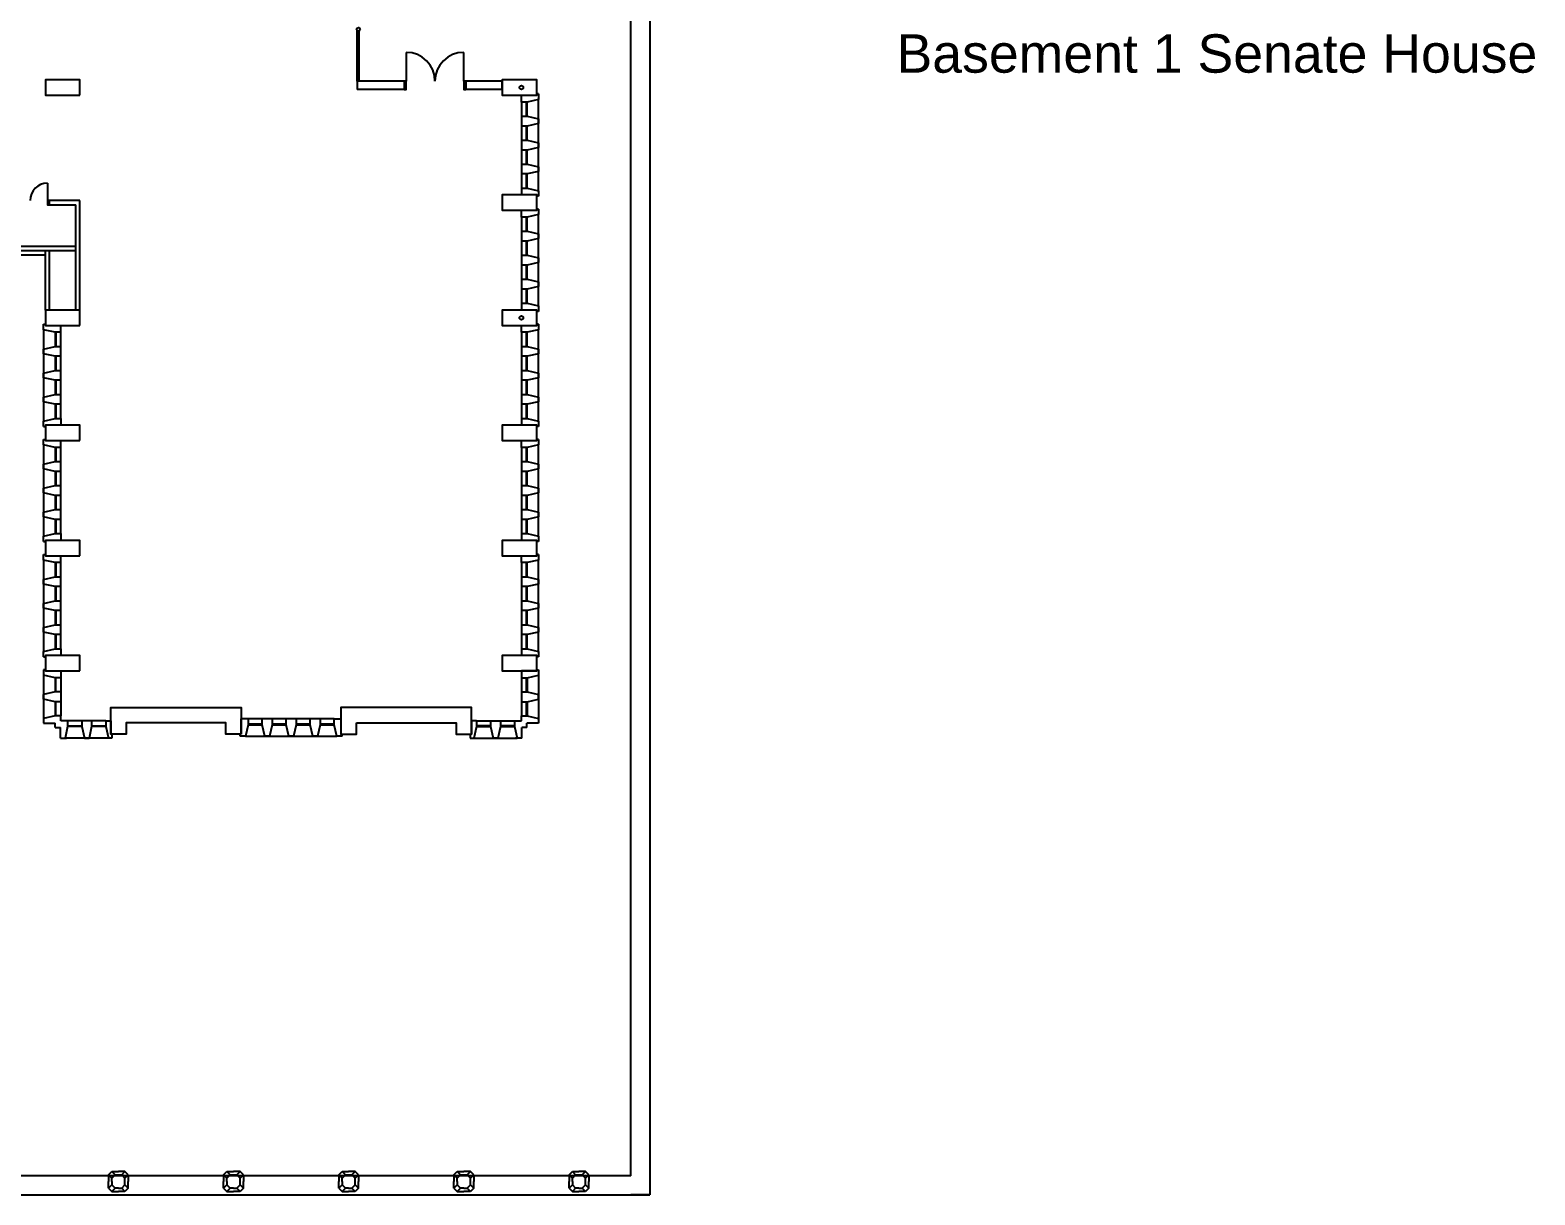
# Model space of a CAD drawing. Header units: millimetres. Extents: x -58291 to 83317, y -24599 to 66926.
# Drawn here: x 32667 to 71873, y -16074 to 14271 of the extents above; entities that cross this region are included whole.
import ezdxf

# ---------------------------------------------------------------- set-up
doc = ezdxf.new("R2010")
doc.units = ezdxf.units.MM
for name, color, linetype in [('Basement 01 - Curtain Walls', 1, 'Continuous'), ('Basement 01 - Doors Windows and Openings', 1, 'Continuous'), ('Basement 01 - General', 1, 'Continuous'), ('Basement 01 - Structural Members', 5, 'Continuous'), ('Basement 01 - Text and Leaders', 1, 'Continuous'), ('Basement 01 - Walls', 3, 'Continuous')]:
    doc.layers.add(name, color=color, linetype=linetype)
doc.styles.add('arial', font='arial.ttf')

msp = doc.modelspace()

# ---------------------------------------------------------------- linework, layer by layer
at = {"layer": 'Basement 01 - Curtain Walls', "color": 3, "linetype": 'Continuous', "lineweight": -3}
for p, q in [((45467, 12397, -4600), (45467, 12576, -4600)), ((45917, 12607, -4600), (45867, 12607, -4600)), ((45917, 12607, -4600), (45917, 12465, -4600)), ((45617, 12397, -4600), (45467, 12397, -4600)), ((45917, 12465, -4600), (45617, 12397, -4600)), ((45467, 12029, -4600), (45617, 12029, -4600)), ((45617, 11772, -4600), (45467, 11772, -4600)), ((45617, 12029, -4600), (45917, 11961, -4600)), ((45917, 11840, -4600), (45617, 11772, -4600)), ((45917, 11961, -4600), (45917, 11840, -4600)), ((45467, 11404, -4600), (45617, 11404, -4600)), ((45617, 11404, -4600), (45917, 11336, -4600)), ((45617, 11147, -4600), (45467, 11147, -4600)), ((45917, 11215, -4600), (45617, 11147, -4600)), ((45917, 11336, -4600), (45917, 11215, -4600)), ((45467, 10779, -4600), (45617, 10779, -4600)), ((45617, 10779, -4600), (45917, 10711, -4600)), ((45917, 10590, -4600), (45617, 10522, -4600)), ((45917, 10711, -4600), (45917, 10590, -4600)), ((45617, 10522, -4600), (45467, 10522, -4600)), ((45467, 10154, -4600), (45467, 9976, -4600)), ((45467, 10154, -4600), (45617, 10154, -4600)), ((45867, 9976, -4600), (45467, 9976, -4600)), ((45617, 10154, -4600), (45917, 10086, -4600)), ((45867, 9944, -4600), (45867, 9976, -4600)), ((45917, 9944, -4600), (45867, 9944, -4600)), ((45917, 10086, -4600), (45917, 9944, -4600)), ((45467, 9397, -4600), (45467, 9576, -4600)), ((45917, 9465, -4600), (45617, 9397, -4600)), ((45917, 9607, -4600), (45867, 9607, -4600)), ((45917, 9607, -4600), (45917, 9465, -4600)), ((45617, 9397, -4600), (45467, 9397, -4600)), ((45467, 9029, -4600), (45617, 9029, -4600)), ((45617, 9029, -4600), (45917, 8961, -4600)), ((45617, 8772, -4600), (45467, 8772, -4600)), ((45917, 8840, -4600), (45617, 8772, -4600)), ((45917, 8961, -4600), (45917, 8840, -4600)), ((45467, 8404, -4600), (45617, 8404, -4600)), ((45617, 8404, -4600), (45917, 8336, -4600)), ((45917, 8336, -4600), (45917, 8215, -4600)), ((45617, 8147, -4600), (45467, 8147, -4600)), ((45917, 8215, -4600), (45617, 8147, -4600)), ((45467, 7779, -4600), (45617, 7779, -4600)), ((45617, 7522, -4600), (45467, 7522, -4600)), ((45617, 7779, -4600), (45917, 7711, -4600)), ((45917, 7590, -4600), (45617, 7522, -4600)), ((45917, 7711, -4600), (45917, 7590, -4600)), ((45467, 7154, -4600), (45467, 6976, -4600)), ((45467, 7154, -4600), (45617, 7154, -4600)), ((45617, 7154, -4600), (45917, 7086, -4600)), ((45917, 7086, -4600), (45917, 6944, -4600)), ((45867, 6976, -4600), (45467, 6976, -4600)), ((45867, 6944, -4600), (45867, 6976, -4600)), ((45917, 6944, -4600), (45867, 6944, -4600)), ((33017, 6465, -4600), (33017, 6607, -4600)), ((33017, 6607, -4600), (33067, 6607, -4600)), ((33317, 6397, -4600), (33017, 6465, -4600)), ((33067, 6607, -4600), (33067, 6576, -4600)), ((33067, 6576, -4600), (33467, 6576, -4600)), ((33467, 6397, -4600), (33317, 6397, -4600)), ((33467, 6397, -4600), (33467, 6576, -4600)), ((45467, 6397, -4600), (45467, 6576, -4600)), ((45617, 6397, -4600), (45467, 6397, -4600)), ((45917, 6465, -4600), (45617, 6397, -4600)), ((45917, 6607, -4600), (45867, 6607, -4600)), ((45917, 6607, -4600), (45917, 6465, -4600)), ((33017, 5961, -4600), (33317, 6029, -4600)), ((33017, 5840, -4600), (33017, 5961, -4600)), ((33317, 6029, -4600), (33467, 6029, -4600)), ((33467, 5772, -4600), (33467, 6029, -4600)), ((45467, 6029, -4600), (45617, 6029, -4600)), ((45617, 6029, -4600), (45917, 5961, -4600)), ((45917, 5961, -4600), (45917, 5840, -4600)), ((33317, 5772, -4600), (33017, 5840, -4600)), ((33467, 5772, -4600), (33317, 5772, -4600)), ((45617, 5772, -4600), (45467, 5772, -4600)), ((45917, 5840, -4600), (45617, 5772, -4600)), ((33017, 5336, -4600), (33317, 5404, -4600)), ((33017, 5215, -4600), (33017, 5336, -4600)), ((33317, 5147, -4600), (33017, 5215, -4600)), ((33317, 5404, -4600), (33467, 5404, -4600)), ((33467, 5147, -4600), (33317, 5147, -4600)), ((33467, 5147, -4600), (33467, 5404, -4600)), ((45467, 5404, -4600), (45617, 5404, -4600)), ((45617, 5147, -4600), (45467, 5147, -4600)), ((45617, 5404, -4600), (45917, 5336, -4600)), ((45917, 5215, -4600), (45617, 5147, -4600)), ((45917, 5336, -4600), (45917, 5215, -4600)), ((33017, 4711, -4600), (33317, 4779, -4600)), ((33017, 4590, -4600), (33017, 4711, -4600)), ((33317, 4779, -4600), (33467, 4779, -4600)), ((33467, 4522, -4600), (33467, 4779, -4600)), ((45467, 4779, -4600), (45617, 4779, -4600)), ((45617, 4779, -4600), (45917, 4711, -4600)), ((45917, 4711, -4600), (45917, 4590, -4600)), ((33317, 4522, -4600), (33017, 4590, -4600)), ((33467, 4522, -4600), (33317, 4522, -4600)), ((45617, 4522, -4600), (45467, 4522, -4600)), ((45917, 4590, -4600), (45617, 4522, -4600)), ((33017, 4086, -4600), (33317, 4154, -4600)), ((33017, 3944, -4600), (33017, 4086, -4600)), ((33017, 3944, -4600), (33067, 3944, -4600)), ((33317, 4154, -4600), (33467, 4154, -4600)), ((33467, 4154, -4600), (33467, 3976, -4600)), ((45467, 4154, -4600), (45617, 4154, -4600)), ((45467, 4154, -4600), (45467, 3976, -4600)), ((45867, 3976, -4600), (45467, 3976, -4600)), ((45617, 4154, -4600), (45917, 4086, -4600)), ((45867, 3944, -4600), (45867, 3976, -4600)), ((45917, 3944, -4600), (45867, 3944, -4600)), ((45917, 4086, -4600), (45917, 3944, -4600)), ((33017, 3465, -4600), (33017, 3607, -4600)), ((33017, 3607, -4600), (33067, 3607, -4600)), ((33067, 3607, -4600), (33067, 3576, -4600)), ((33067, 3576, -4600), (33467, 3576, -4600)), ((33467, 3397, -4600), (33467, 3576, -4600)), ((45467, 3397, -4600), (45467, 3576, -4600)), ((45917, 3607, -4600), (45867, 3607, -4600)), ((45917, 3607, -4600), (45917, 3465, -4600)), ((33317, 3397, -4600), (33017, 3465, -4600)), ((33467, 3397, -4600), (33317, 3397, -4600)), ((45617, 3397, -4600), (45467, 3397, -4600)), ((45917, 3465, -4600), (45617, 3397, -4600)), ((33017, 2961, -4600), (33317, 3029, -4600)), ((33017, 2840, -4600), (33017, 2961, -4600)), ((33317, 2772, -4600), (33017, 2840, -4600)), ((33317, 3029, -4600), (33467, 3029, -4600)), ((33467, 2772, -4600), (33317, 2772, -4600)), ((33467, 2772, -4600), (33467, 3029, -4600)), ((45467, 3029, -4600), (45617, 3029, -4600)), ((45617, 2772, -4600), (45467, 2772, -4600)), ((45617, 3029, -4600), (45917, 2961, -4600)), ((45917, 2840, -4600), (45617, 2772, -4600)), ((45917, 2961, -4600), (45917, 2840, -4600)), ((33017, 2336, -4600), (33317, 2404, -4600)), ((33317, 2404, -4600), (33467, 2404, -4600)), ((33467, 2147, -4600), (33467, 2404, -4600)), ((45467, 2404, -4600), (45617, 2404, -4600)), ((45617, 2404, -4600), (45917, 2336, -4600)), ((33017, 2215, -4600), (33017, 2336, -4600)), ((33317, 2147, -4600), (33017, 2215, -4600)), ((33467, 2147, -4600), (33317, 2147, -4600)), ((45617, 2147, -4600), (45467, 2147, -4600)), ((45917, 2215, -4600), (45617, 2147, -4600)), ((45917, 2336, -4600), (45917, 2215, -4600)), ((33017, 1711, -4600), (33317, 1779, -4600)), ((33017, 1590, -4600), (33017, 1711, -4600)), ((33317, 1522, -4600), (33017, 1590, -4600)), ((33317, 1779, -4600), (33467, 1779, -4600)), ((33467, 1522, -4600), (33467, 1779, -4600)), ((45467, 1779, -4600), (45617, 1779, -4600)), ((45617, 1779, -4600), (45917, 1711, -4600)), ((45917, 1590, -4600), (45617, 1522, -4600)), ((45917, 1711, -4600), (45917, 1590, -4600)), ((33467, 1522, -4600), (33317, 1522, -4600)), ((45617, 1522, -4600), (45467, 1522, -4600)), ((33017, 1086, -4600), (33317, 1154, -4600)), ((33017, 944, -4600), (33017, 1086, -4600)), ((33017, 944, -4600), (33067, 944, -4600)), ((33317, 1154, -4600), (33467, 1154, -4600)), ((33467, 1154, -4600), (33467, 976, -4600)), ((45467, 1154, -4600), (45617, 1154, -4600)), ((45467, 1154, -4600), (45467, 976, -4600)), ((45867, 976, -4600), (45467, 976, -4600)), ((45617, 1154, -4600), (45917, 1086, -4600)), ((45867, 944, -4600), (45867, 976, -4600)), ((45917, 944, -4600), (45867, 944, -4600)), ((45917, 1086, -4600), (45917, 944, -4600)), ((33017, 607, -4600), (33067, 607, -4600)), ((33017, 465, -4600), (33017, 607, -4600)), ((33317, 397, -4600), (33017, 465, -4600)), ((33067, 607, -4600), (33067, 576, -4600)), ((33067, 576, -4600), (33467, 576, -4600)), ((33467, 397, -4600), (33317, 397, -4600)), ((33467, 397, -4600), (33467, 576, -4600)), ((45467, 397, -4600), (45467, 576, -4600)), ((45617, 397, -4600), (45467, 397, -4600)), ((45917, 465, -4600), (45617, 397, -4600)), ((45917, 607, -4600), (45867, 607, -4600)), ((45917, 607, -4600), (45917, 465, -4600)), ((33017, -39, -4600), (33317, 29, -4600)), ((33317, 29, -4600), (33467, 29, -4600)), ((33467, -228, -4600), (33467, 29, -4600)), ((45467, 29, -4600), (45617, 29, -4600)), ((45617, 29, -4600), (45917, -39, -4600)), ((33017, -160, -4600), (33017, -39, -4600)), ((33317, -228, -4600), (33017, -160, -4600)), ((33467, -228, -4600), (33317, -228, -4600)), ((45617, -228, -4600), (45467, -228, -4600)), ((45917, -160, -4600), (45617, -228, -4600)), ((45917, -39, -4600), (45917, -160, -4600)), ((33017, -664, -4600), (33317, -596, -4600)), ((33017, -785, -4600), (33017, -664, -4600)), ((33317, -596, -4600), (33467, -596, -4600)), ((33467, -853, -4600), (33467, -596, -4600)), ((45467, -596, -4600), (45617, -596, -4600)), ((45617, -596, -4600), (45917, -664, -4600)), ((45917, -664, -4600), (45917, -785, -4600)), ((33317, -853, -4600), (33017, -785, -4600)), ((33467, -853, -4600), (33317, -853, -4600)), ((45617, -853, -4600), (45467, -853, -4600)), ((45917, -785, -4600), (45617, -853, -4600)), ((33017, -1289, -4600), (33317, -1221, -4600)), ((33017, -1410, -4600), (33017, -1289, -4600)), ((33317, -1478, -4600), (33017, -1410, -4600)), ((33317, -1221, -4600), (33467, -1221, -4600)), ((33467, -1478, -4600), (33317, -1478, -4600)), ((33467, -1478, -4600), (33467, -1221, -4600)), ((45467, -1221, -4600), (45617, -1221, -4600)), ((45617, -1478, -4600), (45467, -1478, -4600)), ((45617, -1221, -4600), (45917, -1289, -4600)), ((45917, -1410, -4600), (45617, -1478, -4600)), ((45917, -1289, -4600), (45917, -1410, -4600)), ((33017, -1914, -4600), (33317, -1846, -4600)), ((33017, -2056, -4600), (33017, -1914, -4600)), ((33317, -1846, -4600), (33467, -1846, -4600)), ((33467, -1846, -4600), (33467, -2024, -4600)), ((45467, -1846, -4600), (45467, -2024, -4600)), ((45467, -1846, -4600), (45617, -1846, -4600)), ((45617, -1846, -4600), (45917, -1914, -4600)), ((45917, -1914, -4600), (45917, -2056, -4600)), ((33017, -2056, -4600), (33067, -2056, -4600)), ((45867, -2024, -4600), (45467, -2024, -4600)), ((45867, -2056, -4600), (45867, -2024, -4600)), ((45917, -2056, -4600), (45867, -2056, -4600)), ((33017, -2393, -4600), (33017, -2535, -4600)), ((33067, -2393, -4600), (33017, -2393, -4600)), ((33317, -2603, -4600), (33017, -2535, -4600)), ((33467, -2603, -4600), (33317, -2603, -4600)), ((33467, -2424, -4600), (33467, -2603, -4600)), ((45467, -2424, -4600), (45467, -2603, -4600)), ((45467, -2603, -4600), (45617, -2603, -4600)), ((45617, -2603, -4600), (45917, -2535, -4600)), ((45867, -2393, -4600), (45917, -2393, -4600)), ((45917, -2393, -4600), (45917, -2535, -4600)), ((33317, -2971, -4600), (33017, -3039, -4600)), ((33017, -3160, -4600), (33017, -3039, -4600)), ((33467, -2971, -4600), (33317, -2971, -4600)), ((33467, -2971, -4600), (33467, -3228, -4600)), ((45467, -2971, -4600), (45617, -2971, -4600)), ((45467, -2971, -4600), (45467, -3228, -4600)), ((45617, -2971, -4600), (45917, -3039, -4600)), ((45917, -3160, -4600), (45917, -3039, -4600)), ((33317, -3228, -4600), (33017, -3160, -4600)), ((33467, -3228, -4600), (33317, -3228, -4600)), ((45467, -3228, -4600), (45617, -3228, -4600)), ((45617, -3228, -4600), (45917, -3160, -4600)), ((33317, -3596, -4600), (33017, -3664, -4600)), ((33017, -3664, -4600), (33017, -3785, -4600)), ((33017, -3785, -4600), (33324, -3785, -4600)), ((33467, -3596, -4600), (33317, -3596, -4600)), ((33324, -3897, -4600), (33324, -3785, -4600)), ((33324, -3897, -4600), (33457, -3897, -4600)), ((33457, -4174, -4600), (33457, -3897, -4600)), ((33467, -3724, -4600), (33467, -3596, -4600)), ((33646, -3724, -4600), (33467, -3724, -4600)), ((33646, -3874, -4600), (33578, -4174, -4600)), ((33646, -3724, -4600), (33646, -3874, -4600)), ((34014, -3724, -4600), (34014, -3874, -4600)), ((34271, -3724, -4600), (34014, -3724, -4600)), ((34014, -3874, -4600), (34082, -4174, -4600)), ((34271, -3874, -4600), (34203, -4174, -4600)), ((34271, -3724, -4600), (34271, -3874, -4600)), ((34639, -3724, -4600), (34639, -3874, -4600)), ((34639, -3724, -4600), (34767, -3724, -4600)), ((34639, -3874, -4600), (34707, -4174, -4600)), ((34767, -3724, -4600), (34767, -4074, -4600)), ((38167, -4074, -4600), (38167, -3674, -4600)), ((38346, -3674, -4600), (38167, -3674, -4600)), ((38346, -3824, -4600), (38278, -4124, -4600)), ((38346, -3674, -4600), (38346, -3824, -4600)), ((38714, -3824, -4600), (38714, -3674, -4600)), ((38971, -3674, -4600), (38714, -3674, -4600)), ((38782, -4124, -4600), (38714, -3824, -4600)), ((38971, -3824, -4600), (38903, -4124, -4600)), ((38971, -3674, -4600), (38971, -3824, -4600)), ((39339, -3824, -4600), (39339, -3674, -4600)), ((39596, -3674, -4600), (39339, -3674, -4600)), ((39407, -4124, -4600), (39339, -3824, -4600)), ((39596, -3824, -4600), (39528, -4124, -4600)), ((39596, -3674, -4600), (39596, -3824, -4600)), ((40221, -3674, -4600), (39964, -3674, -4600)), ((39964, -3824, -4600), (39964, -3674, -4600)), ((40032, -4124, -4600), (39964, -3824, -4600)), ((40221, -3824, -4600), (40153, -4124, -4600)), ((40221, -3674, -4600), (40221, -3824, -4600)), ((40589, -3824, -4600), (40589, -3674, -4600)), ((40589, -3674, -4600), (40767, -3674, -4600)), ((40657, -4124, -4600), (40589, -3824, -4600)), ((44296, -3724, -4600), (44167, -3724, -4600)), ((44167, -3724, -4600), (44167, -4074, -4600)), ((44296, -3874, -4600), (44228, -4174, -4600)), ((44296, -3724, -4600), (44296, -3874, -4600)), ((44664, -3724, -4600), (44921, -3724, -4600)), ((44664, -3724, -4600), (44664, -3874, -4600)), ((44664, -3874, -4600), (44732, -4174, -4600)), ((44921, -3874, -4600), (44853, -4174, -4600)), ((44921, -3724, -4600), (44921, -3874, -4600)), ((45289, -3724, -4600), (45289, -3874, -4600)), ((45289, -3724, -4600), (45467, -3724, -4600)), ((45289, -3874, -4600), (45357, -4174, -4600)), ((45467, -3596, -4600), (45617, -3596, -4600)), ((45467, -3724, -4600), (45467, -3596, -4600)), ((45478, -4174, -4600), (45478, -3897, -4600)), ((45610, -3897, -4600), (45478, -3897, -4600)), ((45610, -3897, -4600), (45610, -3785, -4600)), ((45917, -3785, -4600), (45610, -3785, -4600)), ((45617, -3596, -4600), (45917, -3664, -4600)), ((45917, -3664, -4600), (45917, -3785, -4600)), ((33457, -4174, -4600), (33617, -4174, -4600)), ((34082, -4174, -4600), (34203, -4174, -4600)), ((34799, -4174, -4600), (34707, -4174, -4600)), ((34799, -4074, -4600), (34767, -4074, -4600)), ((34799, -4074, -4600), (34799, -4174, -4600)), ((38136, -4124, -4600), (38136, -4074, -4600)), ((38136, -4074, -4600), (38167, -4074, -4600)), ((38278, -4124, -4600), (38136, -4124, -4600)), ((38903, -4124, -4600), (38782, -4124, -4600)), ((39528, -4124, -4600), (39407, -4124, -4600)), ((40153, -4124, -4600), (40032, -4124, -4600)), ((40799, -4124, -4600), (40657, -4124, -4600)), ((40799, -4124, -4600), (40799, -4074, -4600)), ((44136, -4074, -4600), (44136, -4174, -4600)), ((44136, -4074, -4600), (44167, -4074, -4600)), ((44136, -4174, -4600), (44228, -4174, -4600)), ((44853, -4174, -4600), (44732, -4174, -4600)), ((45478, -4174, -4600), (45317, -4174, -4600))]:
    msp.add_line(p, q, dxfattribs=at)
at = {"layer": 'Basement 01 - Curtain Walls', "color": 3, "linetype": 'Continuous', "lineweight": -3, "elevation": -4600}
for points in [[(45467, 12576), (45867, 12576), (45867, 12607)], [(45467, 9576), (45867, 9576), (45867, 9607)], [(45467, 6576), (45867, 6576), (45867, 6607)], [(33467, 3976), (33067, 3976), (33067, 3944)], [(45467, 3576), (45867, 3576), (45867, 3607)], [(33467, 976), (33067, 976), (33067, 944)], [(45467, 576), (45867, 576), (45867, 607)], [(33467, -2024), (33067, -2024), (33067, -2056)], [(33067, -2393), (33067, -2424), (33467, -2424)], [(45867, -2393), (45867, -2424), (45467, -2424)], [(40767, -3674), (40767, -4074), (40799, -4074)]]:
    msp.add_lwpolyline(points, dxfattribs=at)
at = {"layer": 'Basement 01 - Doors Windows and Openings', "color": 1, "linetype": 'Continuous', "lineweight": -3}
for p, q in [((41192, 12941, -4600), (41192, 14252, -4600)), ((41242, 12941, -4600), (41242, 14249, -4600)), ((42466, 13691, -4600), (42466, 12941, -4600)), ((43966, 12941, -4600), (43966, 13691, -4600)), ((45467, 12397, -4600), (45467, 10154, -4600)), ((45597, 12029, -4600), (45597, 12397, -4600)), ((45617, 12029, -4600), (45617, 12397, -4600)), ((45917, 10086, -4600), (45917, 12465, -4600)), ((45467, 11772, -4600), (45467, 11404, -4600)), ((45597, 11404, -4600), (45597, 11772, -4600)), ((45617, 11404, -4600), (45617, 11772, -4600)), ((45467, 11147, -4600), (45467, 10779, -4600)), ((45597, 10779, -4600), (45597, 11147, -4600)), ((45617, 10779, -4600), (45617, 11147, -4600)), ((33117, 10281, -4600), (33117, 9831, -4600)), ((45467, 10522, -4600), (45467, 10154, -4600)), ((45597, 10154, -4600), (45597, 10522, -4600)), ((45617, 10154, -4600), (45617, 10522, -4600)), ((45917, 7086, -4600), (45917, 9465, -4600)), ((45467, 9397, -4600), (45467, 7154, -4600)), ((45597, 9029, -4600), (45597, 9397, -4600)), ((45617, 9029, -4600), (45617, 9397, -4600)), ((45467, 8772, -4600), (45467, 8404, -4600)), ((45597, 8404, -4600), (45597, 8772, -4600)), ((45617, 8404, -4600), (45617, 8772, -4600)), ((45467, 8147, -4600), (45467, 7779, -4600)), ((45597, 7779, -4600), (45597, 8147, -4600)), ((45617, 7779, -4600), (45617, 8147, -4600)), ((45467, 7522, -4600), (45467, 7154, -4600)), ((45597, 7154, -4600), (45597, 7522, -4600)), ((45617, 7154, -4600), (45617, 7522, -4600)), ((33017, 6465, -4600), (33017, 4086, -4600)), ((33317, 6397, -4600), (33317, 6029, -4600)), ((33337, 6397, -4600), (33337, 6029, -4600)), ((33467, 4154, -4600), (33467, 6397, -4600)), ((33467, 6029, -4600), (33467, 6397, -4600)), ((45467, 6397, -4600), (45467, 4154, -4600)), ((45597, 6029, -4600), (45597, 6397, -4600)), ((45617, 6029, -4600), (45617, 6397, -4600)), ((45917, 4086, -4600), (45917, 6465, -4600)), ((33317, 5772, -4600), (33317, 5404, -4600)), ((33337, 5772, -4600), (33337, 5404, -4600)), ((33467, 5404, -4600), (33467, 5772, -4600)), ((45467, 5772, -4600), (45467, 5404, -4600)), ((45597, 5404, -4600), (45597, 5772, -4600)), ((45617, 5404, -4600), (45617, 5772, -4600)), ((33317, 5147, -4600), (33317, 4779, -4600)), ((33337, 5147, -4600), (33337, 4779, -4600)), ((33467, 4779, -4600), (33467, 5147, -4600)), ((45467, 5147, -4600), (45467, 4779, -4600)), ((45597, 4779, -4600), (45597, 5147, -4600)), ((45617, 4779, -4600), (45617, 5147, -4600)), ((33317, 4522, -4600), (33317, 4154, -4600)), ((33337, 4522, -4600), (33337, 4154, -4600)), ((45467, 4522, -4600), (45467, 4154, -4600)), ((45597, 4154, -4600), (45597, 4522, -4600)), ((45617, 4154, -4600), (45617, 4522, -4600)), ((33017, 3465, -4600), (33017, 1086, -4600)), ((33317, 3397, -4600), (33317, 3029, -4600)), ((33337, 3397, -4600), (33337, 3029, -4600)), ((33467, 3029, -4600), (33467, 3397, -4600)), ((33467, 1154, -4600), (33467, 3397, -4600)), ((45467, 3397, -4600), (45467, 1154, -4600)), ((45597, 3029, -4600), (45597, 3397, -4600)), ((45617, 3029, -4600), (45617, 3397, -4600)), ((45917, 1086, -4600), (45917, 3465, -4600)), ((33317, 2772, -4600), (33317, 2404, -4600)), ((33337, 2772, -4600), (33337, 2404, -4600)), ((33467, 2404, -4600), (33467, 2772, -4600)), ((45467, 2772, -4600), (45467, 2404, -4600)), ((45597, 2404, -4600), (45597, 2772, -4600)), ((45617, 2404, -4600), (45617, 2772, -4600)), ((33317, 2147, -4600), (33317, 1779, -4600)), ((33337, 2147, -4600), (33337, 1779, -4600)), ((33467, 1779, -4600), (33467, 2147, -4600)), ((45467, 2147, -4600), (45467, 1779, -4600)), ((45597, 1779, -4600), (45597, 2147, -4600)), ((45617, 1779, -4600), (45617, 2147, -4600)), ((33317, 1522, -4600), (33317, 1154, -4600)), ((33337, 1522, -4600), (33337, 1154, -4600)), ((45467, 1522, -4600), (45467, 1154, -4600)), ((45597, 1154, -4600), (45597, 1522, -4600)), ((45617, 1154, -4600), (45617, 1522, -4600)), ((33017, 465, -4600), (33017, -1914, -4600)), ((33317, 397, -4600), (33317, 29, -4600)), ((33337, 397, -4600), (33337, 29, -4600)), ((33467, 29, -4600), (33467, 397, -4600)), ((33467, -1846, -4600), (33467, 397, -4600)), ((45467, 397, -4600), (45467, -1846, -4600)), ((45597, 29, -4600), (45597, 397, -4600)), ((45617, 29, -4600), (45617, 397, -4600)), ((45917, -1914, -4600), (45917, 465, -4600)), ((33317, -228, -4600), (33317, -596, -4600)), ((33337, -228, -4600), (33337, -596, -4600)), ((33467, -596, -4600), (33467, -228, -4600)), ((45467, -228, -4600), (45467, -596, -4600)), ((45597, -596, -4600), (45597, -228, -4600)), ((45617, -596, -4600), (45617, -228, -4600)), ((33317, -853, -4600), (33317, -1221, -4600)), ((33337, -853, -4600), (33337, -1221, -4600)), ((33467, -1221, -4600), (33467, -853, -4600)), ((45467, -853, -4600), (45467, -1221, -4600)), ((45597, -1221, -4600), (45597, -853, -4600)), ((45617, -1221, -4600), (45617, -853, -4600)), ((33317, -1478, -4600), (33317, -1846, -4600)), ((33337, -1478, -4600), (33337, -1846, -4600)), ((45467, -1478, -4600), (45467, -1846, -4600)), ((45597, -1846, -4600), (45597, -1478, -4600)), ((45617, -1846, -4600), (45617, -1478, -4600)), ((33017, -2535, -4600), (33017, -3664, -4600)), ((33317, -2603, -4600), (33317, -2971, -4600)), ((33337, -2971, -4600), (33337, -2603, -4600)), ((33467, -2603, -4600), (33467, -2971, -4600)), ((45467, -2603, -4600), (45467, -2971, -4600)), ((45597, -2971, -4600), (45597, -2603, -4600)), ((45617, -2603, -4600), (45617, -2971, -4600)), ((45917, -2535, -4600), (45917, -3664, -4600)), ((33317, -3228, -4600), (33317, -3596, -4600)), ((33337, -3596, -4600), (33337, -3228, -4600)), ((33467, -3228, -4600), (33467, -3596, -4600)), ((45467, -3228, -4600), (45467, -3596, -4600)), ((45597, -3596, -4600), (45597, -3228, -4600)), ((45617, -3228, -4600), (45617, -3596, -4600)), ((34014, -3724, -4600), (33646, -3724, -4600)), ((33646, -3854, -4600), (34014, -3854, -4600)), ((34014, -3874, -4600), (33646, -3874, -4600)), ((34639, -3724, -4600), (34271, -3724, -4600)), ((34271, -3854, -4600), (34639, -3854, -4600)), ((34639, -3874, -4600), (34271, -3874, -4600)), ((40589, -3674, -4600), (38346, -3674, -4600)), ((38714, -3674, -4600), (38346, -3674, -4600)), ((38346, -3804, -4600), (38714, -3804, -4600)), ((38346, -3824, -4600), (38714, -3824, -4600)), ((39339, -3674, -4600), (38971, -3674, -4600)), ((38971, -3804, -4600), (39339, -3804, -4600)), ((38971, -3824, -4600), (39339, -3824, -4600)), ((39964, -3674, -4600), (39596, -3674, -4600)), ((39596, -3804, -4600), (39964, -3804, -4600)), ((39596, -3824, -4600), (39964, -3824, -4600)), ((40221, -3804, -4600), (40589, -3804, -4600)), ((40221, -3824, -4600), (40589, -3824, -4600)), ((44296, -3724, -4600), (44664, -3724, -4600)), ((44664, -3854, -4600), (44296, -3854, -4600)), ((44296, -3874, -4600), (44664, -3874, -4600)), ((44921, -3724, -4600), (45289, -3724, -4600)), ((45289, -3854, -4600), (44921, -3854, -4600)), ((44921, -3874, -4600), (45289, -3874, -4600)), ((34707, -4174, -4600), (33578, -4174, -4600)), ((38278, -4124, -4600), (40657, -4124, -4600)), ((44228, -4174, -4600), (45357, -4174, -4600))]:
    msp.add_line(p, q, dxfattribs=at)
at = {"layer": 'Basement 01 - Doors Windows and Openings', "color": 1, "linetype": 'Continuous', "lineweight": -3, "elevation": -4600}
for points in [[(42416, 12941), (42416, 12721), (42466, 12721), (42466, 12941), (42416, 12941)], [(43966, 12941), (43966, 12721), (44016, 12721), (44016, 12941), (43966, 12941)], [(33167, 9721), (33167, 9831), (33117, 9831), (33117, 9721), (33167, 9721)]]:
    msp.add_lwpolyline(points, dxfattribs=at)
at = {"layer": 'Basement 01 - Doors Windows and Openings', "color": 1, "linetype": 'Continuous', "lineweight": -3}
msp.add_circle((41219, 14289, -4600), 45.8, dxfattribs=at)
for centre, radius, start, end in [((42466, 12941, -4600), 750, 0, 90), ((43966, 12941, -4600), 750, 90, 180), ((33117, 9831, -4600), 450, 90, 180)]:
    msp.add_arc(centre, radius, start, end, dxfattribs=at)
at = {"layer": 'Basement 01 - General', "color": 2, "linetype": 'Continuous', "lineweight": -3}
for p, q in [((48317, -15574, -4600), (48317, 18926, -4600)), ((48817, 18426, -4600), (48817, -16074, -4600)), ((48317, -15574, -4600), (21617, -15574, -4600)), ((21117, -16074, -4600), (48817, -16074, -4600)), ((48817, -16074, -4600), (48317, -16074, -4600))]:
    msp.add_line(p, q, dxfattribs=at)
at = {"layer": 'Basement 01 - Structural Members', "color": 5, "linetype": 'Continuous', "lineweight": -3}
for p, q in [((34709, -15552, -4600), (34795, -15466, -4600)), ((34709, -15552, -4600), (34709, -15724, -4600)), ((34795, -15638, -4600), (34709, -15552, -4600)), ((34795, -15466, -4600), (34967, -15466, -4600)), ((34881, -15552, -4600), (34795, -15466, -4600)), ((34881, -15552, -4600), (34795, -15638, -4600)), ((34795, -15724, -4600), (34795, -15638, -4600)), ((34881, -15552, -4600), (34967, -15552, -4600)), ((35139, -15466, -4600), (34967, -15466, -4600)), ((34967, -15552, -4600), (35053, -15552, -4600)), ((35053, -15552, -4600), (35139, -15466, -4600)), ((35139, -15638, -4600), (35053, -15552, -4600)), ((35226, -15552, -4600), (35139, -15466, -4600)), ((35139, -15638, -4600), (35226, -15552, -4600)), ((35139, -15724, -4600), (35139, -15638, -4600)), ((35226, -15552, -4600), (35226, -15724, -4600)), ((37709, -15552, -4600), (37795, -15466, -4600)), ((37795, -15638, -4600), (37709, -15552, -4600)), ((37709, -15552, -4600), (37709, -15724, -4600)), ((37795, -15466, -4600), (37967, -15466, -4600)), ((37881, -15552, -4600), (37795, -15466, -4600)), ((37881, -15552, -4600), (37795, -15638, -4600)), ((37795, -15724, -4600), (37795, -15638, -4600)), ((37881, -15552, -4600), (37967, -15552, -4600)), ((38139, -15466, -4600), (37967, -15466, -4600)), ((37967, -15552, -4600), (38053, -15552, -4600)), ((38053, -15552, -4600), (38139, -15466, -4600)), ((38139, -15638, -4600), (38053, -15552, -4600)), ((38226, -15552, -4600), (38139, -15466, -4600)), ((38139, -15638, -4600), (38226, -15552, -4600)), ((38139, -15724, -4600), (38139, -15638, -4600)), ((38226, -15552, -4600), (38226, -15724, -4600)), ((40709, -15552, -4600), (40795, -15466, -4600)), ((40709, -15552, -4600), (40709, -15724, -4600)), ((40795, -15638, -4600), (40709, -15552, -4600)), ((40795, -15466, -4600), (40967, -15466, -4600)), ((40881, -15552, -4600), (40795, -15466, -4600)), ((40881, -15552, -4600), (40795, -15638, -4600)), ((40795, -15724, -4600), (40795, -15638, -4600)), ((40881, -15552, -4600), (40967, -15552, -4600)), ((41139, -15466, -4600), (40967, -15466, -4600)), ((40967, -15552, -4600), (41053, -15552, -4600)), ((41053, -15552, -4600), (41139, -15466, -4600)), ((41139, -15638, -4600), (41053, -15552, -4600)), ((41226, -15552, -4600), (41139, -15466, -4600)), ((41139, -15638, -4600), (41226, -15552, -4600)), ((41139, -15724, -4600), (41139, -15638, -4600)), ((41226, -15552, -4600), (41226, -15724, -4600)), ((43709, -15552, -4600), (43795, -15466, -4600)), ((43795, -15638, -4600), (43709, -15552, -4600)), ((43709, -15552, -4600), (43709, -15724, -4600)), ((43881, -15552, -4600), (43795, -15466, -4600)), ((43795, -15466, -4600), (43967, -15466, -4600)), ((43881, -15552, -4600), (43795, -15638, -4600)), ((43795, -15724, -4600), (43795, -15638, -4600)), ((43881, -15552, -4600), (43967, -15552, -4600)), ((44139, -15466, -4600), (43967, -15466, -4600)), ((43967, -15552, -4600), (44053, -15552, -4600)), ((44053, -15552, -4600), (44139, -15466, -4600)), ((44139, -15638, -4600), (44053, -15552, -4600)), ((44226, -15552, -4600), (44139, -15466, -4600)), ((44139, -15638, -4600), (44226, -15552, -4600)), ((44139, -15724, -4600), (44139, -15638, -4600)), ((44226, -15552, -4600), (44226, -15724, -4600)), ((46709, -15552, -4600), (46795, -15466, -4600)), ((46795, -15638, -4600), (46709, -15552, -4600)), ((46709, -15552, -4600), (46709, -15724, -4600)), ((46795, -15466, -4600), (46967, -15466, -4600)), ((46881, -15552, -4600), (46795, -15466, -4600)), ((46881, -15552, -4600), (46795, -15638, -4600)), ((46795, -15724, -4600), (46795, -15638, -4600)), ((46881, -15552, -4600), (46967, -15552, -4600)), ((47139, -15466, -4600), (46967, -15466, -4600)), ((46967, -15552, -4600), (47053, -15552, -4600)), ((47053, -15552, -4600), (47139, -15466, -4600)), ((47139, -15638, -4600), (47053, -15552, -4600)), ((47226, -15552, -4600), (47139, -15466, -4600)), ((47139, -15638, -4600), (47226, -15552, -4600)), ((47139, -15724, -4600), (47139, -15638, -4600)), ((47226, -15552, -4600), (47226, -15724, -4600)), ((34709, -15897, -4600), (34709, -15724, -4600)), ((34795, -15810, -4600), (34709, -15897, -4600)), ((34709, -15897, -4600), (34795, -15983, -4600)), ((34795, -15724, -4600), (34795, -15810, -4600)), ((34795, -15810, -4600), (34881, -15897, -4600)), ((34881, -15897, -4600), (34795, -15983, -4600)), ((34795, -15983, -4600), (34967, -15983, -4600)), ((34967, -15897, -4600), (34881, -15897, -4600)), ((34967, -15897, -4600), (35053, -15897, -4600)), ((35139, -15983, -4600), (34967, -15983, -4600)), ((35053, -15897, -4600), (35139, -15810, -4600)), ((35053, -15897, -4600), (35139, -15983, -4600)), ((35139, -15810, -4600), (35139, -15724, -4600)), ((35139, -15810, -4600), (35226, -15897, -4600)), ((35226, -15897, -4600), (35139, -15983, -4600)), ((35226, -15897, -4600), (35226, -15724, -4600)), ((37709, -15897, -4600), (37709, -15724, -4600)), ((37795, -15810, -4600), (37709, -15897, -4600)), ((37709, -15897, -4600), (37795, -15983, -4600)), ((37795, -15724, -4600), (37795, -15810, -4600)), ((37795, -15810, -4600), (37881, -15897, -4600)), ((37881, -15897, -4600), (37795, -15983, -4600)), ((37795, -15983, -4600), (37967, -15983, -4600)), ((37967, -15897, -4600), (37881, -15897, -4600)), ((37967, -15897, -4600), (38053, -15897, -4600)), ((38139, -15983, -4600), (37967, -15983, -4600)), ((38053, -15897, -4600), (38139, -15810, -4600)), ((38053, -15897, -4600), (38139, -15983, -4600)), ((38139, -15810, -4600), (38139, -15724, -4600)), ((38139, -15810, -4600), (38226, -15897, -4600)), ((38226, -15897, -4600), (38139, -15983, -4600)), ((38226, -15897, -4600), (38226, -15724, -4600)), ((40709, -15897, -4600), (40709, -15724, -4600)), ((40795, -15810, -4600), (40709, -15897, -4600)), ((40709, -15897, -4600), (40795, -15983, -4600)), ((40795, -15724, -4600), (40795, -15810, -4600)), ((40795, -15810, -4600), (40881, -15897, -4600)), ((40881, -15897, -4600), (40795, -15983, -4600)), ((40795, -15983, -4600), (40967, -15983, -4600)), ((40967, -15897, -4600), (40881, -15897, -4600)), ((40967, -15897, -4600), (41053, -15897, -4600)), ((41139, -15983, -4600), (40967, -15983, -4600)), ((41053, -15897, -4600), (41139, -15810, -4600)), ((41053, -15897, -4600), (41139, -15983, -4600)), ((41139, -15810, -4600), (41139, -15724, -4600)), ((41139, -15810, -4600), (41226, -15897, -4600)), ((41226, -15897, -4600), (41139, -15983, -4600)), ((41226, -15897, -4600), (41226, -15724, -4600)), ((43709, -15897, -4600), (43709, -15724, -4600)), ((43795, -15810, -4600), (43709, -15897, -4600)), ((43709, -15897, -4600), (43795, -15983, -4600)), ((43795, -15724, -4600), (43795, -15810, -4600)), ((43795, -15810, -4600), (43881, -15897, -4600)), ((43881, -15897, -4600), (43795, -15983, -4600)), ((43795, -15983, -4600), (43967, -15983, -4600)), ((43967, -15897, -4600), (43881, -15897, -4600)), ((43967, -15897, -4600), (44053, -15897, -4600)), ((44139, -15983, -4600), (43967, -15983, -4600)), ((44053, -15897, -4600), (44139, -15810, -4600)), ((44053, -15897, -4600), (44139, -15983, -4600)), ((44139, -15810, -4600), (44139, -15724, -4600)), ((44139, -15810, -4600), (44226, -15897, -4600)), ((44226, -15897, -4600), (44139, -15983, -4600)), ((44226, -15897, -4600), (44226, -15724, -4600)), ((46709, -15897, -4600), (46709, -15724, -4600)), ((46795, -15810, -4600), (46709, -15897, -4600)), ((46709, -15897, -4600), (46795, -15983, -4600)), ((46795, -15724, -4600), (46795, -15810, -4600)), ((46795, -15810, -4600), (46881, -15897, -4600)), ((46881, -15897, -4600), (46795, -15983, -4600)), ((46795, -15983, -4600), (46967, -15983, -4600)), ((46967, -15897, -4600), (46881, -15897, -4600)), ((46967, -15897, -4600), (47053, -15897, -4600)), ((47139, -15983, -4600), (46967, -15983, -4600)), ((47053, -15897, -4600), (47139, -15810, -4600)), ((47053, -15897, -4600), (47139, -15983, -4600)), ((47139, -15810, -4600), (47139, -15724, -4600)), ((47139, -15810, -4600), (47226, -15897, -4600)), ((47226, -15897, -4600), (47139, -15983, -4600)), ((47226, -15897, -4600), (47226, -15724, -4600))]:
    msp.add_line(p, q, dxfattribs=at)
at = {"layer": 'Basement 01 - Structural Members', "color": 5, "linetype": 'Continuous', "lineweight": -3, "elevation": -4600}
for points in [[(33967, 12576), (33967, 12976), (33067, 12976), (33067, 12576), (33967, 12576)], [(45867, 12576), (45867, 12976), (44967, 12976), (44967, 12576), (45867, 12576)], [(45867, 9576), (45867, 9976), (44967, 9976), (44967, 9576), (45867, 9576)], [(33967, 6576), (33967, 6976), (33067, 6976), (33067, 6576), (33967, 6576)], [(45867, 6576), (45867, 6976), (44967, 6976), (44967, 6576), (45867, 6576)], [(33967, 3576), (33967, 3976), (33067, 3976), (33067, 3576), (33967, 3576)], [(45867, 3576), (45867, 3976), (44967, 3976), (44967, 3576), (45867, 3576)], [(33967, 576), (33967, 976), (33067, 976), (33067, 576), (33967, 576)], [(45867, 576), (45867, 976), (44967, 976), (44967, 576), (45867, 576)], [(33967, -2424), (33967, -2024), (33067, -2024), (33067, -2424), (33967, -2424)], [(45867, -2424), (45867, -2024), (44967, -2024), (44967, -2424), (45867, -2424)]]:
    msp.add_lwpolyline(points, dxfattribs=at)
for points in [[(38167, -4074), (37767, -4074), (37767, -3774), (35167, -3774), (35167, -4074), (34767, -4074), (34767, -3374), (38167, -3374)], [(41167, -3774), (43767, -3774), (43767, -4074), (44167, -4074), (44167, -3374), (40767, -3374), (40767, -4074), (41167, -4074)]]:
    msp.add_lwpolyline(points, close=True, dxfattribs=at)
at = {"layer": 'Basement 01 - Structural Members', "color": 5, "linetype": 'Continuous', "lineweight": -3}
for centre in [(45467, 12776, -4600), (45467, 6776, -4600)]:
    msp.add_circle(centre, 50, dxfattribs=at)
at = {"layer": 'Basement 01 - Walls', "color": 3, "linetype": 'Continuous', "lineweight": -3}
for p, q in [((41192, 12941, -4600), (41192, 12721, -4600)), ((42416, 12941, -4600), (41192, 12941, -4600)), ((42416, 12941, -4600), (42416, 12721, -4600)), ((44967, 12941, -4600), (44016, 12941, -4600)), ((44016, 12941, -4600), (44016, 12721, -4600)), ((44967, 12721, -4600), (44967, 12941, -4600)), ((42416, 12721, -4600), (41192, 12721, -4600)), ((44967, 12721, -4600), (44016, 12721, -4600)), ((33167, 9831, -4600), (33167, 9721, -4600)), ((33967, 9831, -4600), (33167, 9831, -4600)), ((33967, 6976, -4600), (33967, 9831, -4600)), ((33167, 9721, -4600), (33857, 9721, -4600)), ((33857, 6976, -4600), (33857, 9721, -4600)), ((32067, 8639, -4600), (33857, 8639, -4600)), ((32067, 8529, -4600), (33857, 8529, -4600)), ((32067, 8419, -4600), (33067, 8419, -4600)), ((33067, 6976, -4600), (33067, 8529, -4600)), ((33177, 6976, -4600), (33177, 8529, -4600)), ((33177, 6976, -4600), (33067, 6976, -4600)), ((33967, 6976, -4600), (33857, 6976, -4600))]:
    msp.add_line(p, q, dxfattribs=at)

# ---------------------------------------------------------------- texts
at = {"layer": 'Basement 01 - Text and Leaders', "color": 2, "linetype": 'Continuous', "lineweight": -3, "style": 'arial'}
msp.add_text('Basement 1 Senate House', height=1000, dxfattribs=at).set_placement((55240, 13161, -4600))

doc.saveas('drawing.dxf')
